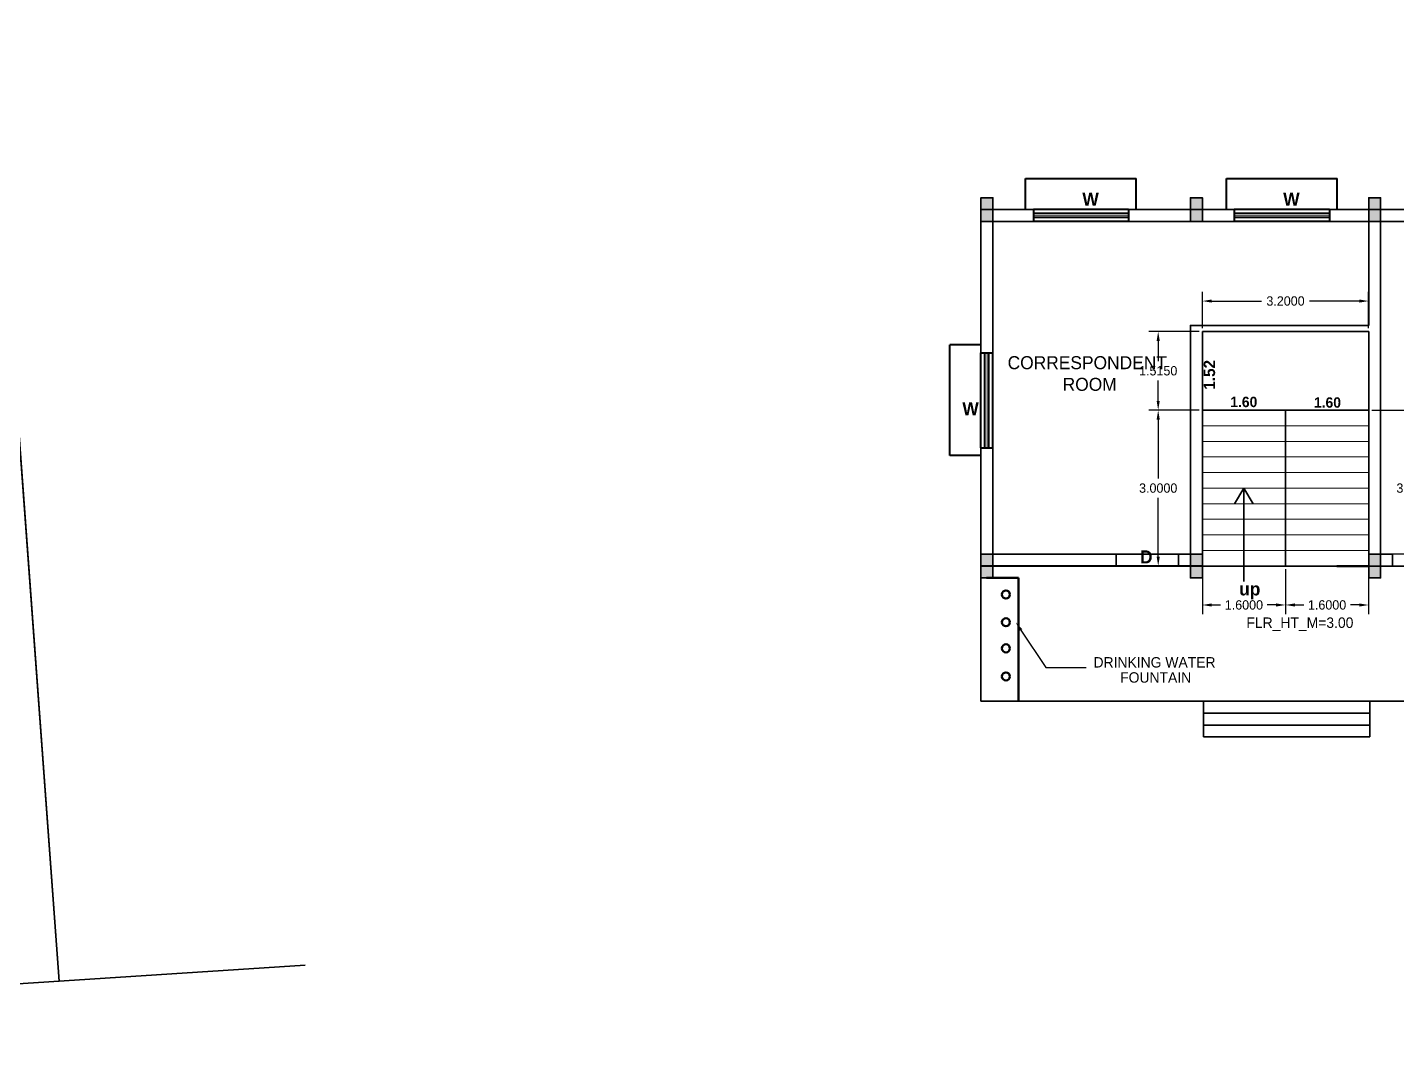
# Model space of a CAD drawing. Header units: metres. Extents: x 6102588 to 6102903, y -6660468 to -6660379.
# Drawn here: x 6102700.28 to 6102726.62, y -6660446.6 to -6660427.12 of the extents above; entities that cross this region are included whole.
import ezdxf
from ezdxf import colors
from ezdxf.entities.mleader import LeaderData, LeaderLine
from ezdxf.math import Vec2, Vec3

# ---------------------------------------------------------------- set-up
doc = ezdxf.new("R2010")
doc.units = ezdxf.units.M
doc.header["$LTSCALE"] = 500
doc.header["$MEASUREMENT"] = 0
doc.linetypes.add('A3-MM_PS$0$HIDDEN', pattern=[0.375, 0.25, -0.125])
doc.linetypes.add('DASHED2', pattern=[0.375, 0.25, -0.125])
doc.layers.get('0').update_dxf_attribs({"linetype": 'CONTINUOUS'})
doc.layers.get('Defpoints').update_dxf_attribs({"linetype": 'CONTINUOUS'})
for name, color, linetype in [('BLK_1_FLR_0_AC_ROOM_1', 117, 'CONTINUOUS'), ('BLK_1_FLR_0_CARPET_AREA', 3, 'CONTINUOUS'), ('BLK_1_FLR_0_REGULAR_ROOM_1', 117, 'CONTINUOUS'), ('BLK_1_FLR_0_STAIR_1', 1, 'CONTINUOUS'), ('ROAD_WIDTH', 1, 'CONTINUOUS')]:
    doc.layers.add(name, color=color, linetype=linetype)
doc.layers.add('BLK_1_FLR_0_BLT_UP_AREA', color=26, linetype='CONTINUOUS', plot=False)
for name, color, linetype, lineweight in [('BLK_1_FLR_0_STAIR_1_FLIGHT_1', 7, 'CONTINUOUS', 0), ('BLK_1_FLR_0_STAIR_1_FLIGHT_2', 7, 'CONTINUOUS', 0), ('BLK_1_FLR_0_STAIR_1_LANDING_1', 7, 'CONTINUOUS', 0)]:
    doc.layers.add(name, color=color, linetype=linetype, lineweight=lineweight)
doc.styles.add('gautham', font='arial.ttf')
doc.styles.get("Standard").update_dxf_attribs({"font": 'GOTHIC.TTF'})
doc.dimstyles.get("Standard").update_dxf_attribs({"dimtxt": 0.18, "dimasz": 0.18, "dimexe": 0.18, "dimexo": 0.0625, "dimgap": 0.09, "dimtad": 0, "dimtih": 1, "dimtoh": 1, "dimdec": 4, "dimzin": 0, "dimdsep": 46, "dimtxsty": 'Standard', "dimcen": 0.09, "dimadec": 0, "dimazin": 0, "dimtfac": 1, "dimtdec": 4, "dimtofl": 0, "dimtmove": 0, "dimatfit": 3, "dimfxl": 0, "dimtolj": 1, "dimtzin": 0, "dimarcsym": 0})

# ---------------------------------------------------------------- blocks, each defined once
blk = doc.blocks.new('*D16')
at = {"layer": 'BLK_1_FLR_0_STAIR_1_LANDING_1', "color": 0, "linetype": 'Continuous', "lineweight": -2}
for p, q in [((6102722.883, -6660432.909), (6102722.883, -6660432.206)), ((6102726.083, -6660432.909), (6102726.083, -6660432.206)), ((6102723.063, -6660432.386), (6102724.02, -6660432.386)), ((6102725.903, -6660432.386), (6102724.947, -6660432.386))]:
    blk.add_line(p, q, dxfattribs=at)
at = {"layer": 'BLK_1_FLR_0_STAIR_1_LANDING_1', "color": 0, "linetype": 'Continuous'}
for points in [[(6102723.063, -6660432.356), (6102723.063, -6660432.416), (6102722.883, -6660432.386)], [(6102725.903, -6660432.356), (6102725.903, -6660432.416), (6102726.083, -6660432.386)]]:
    blk.add_solid(points, dxfattribs=at)
at = {"layer": 'Defpoints', "color": 0, "linetype": 'Continuous'}
for p in [(6102722.883, -6660432.386), (6102722.883, -6660432.972), (6102726.083, -6660432.972)]:
    blk.add_point(p, dxfattribs=at)
at = {"layer": 'BLK_1_FLR_0_STAIR_1_LANDING_1', "color": 0, "linetype": 'Continuous', "insert": (6102724.483, -6660432.386), "char_height": 0.18, "attachment_point": 5}
blk.add_mtext('\\A1;3.2000', dxfattribs=at)
blk = doc.blocks.new('*D17')
at = {"layer": 'BLK_1_FLR_0_STAIR_1_LANDING_1', "color": 0, "linetype": 'Continuous', "lineweight": -2}
for p, q in [((6102722.821, -6660432.972), (6102721.854, -6660432.972)), ((6102722.034, -6660433.152), (6102722.034, -6660433.545)), ((6102722.034, -6660434.307), (6102722.034, -6660433.914)), ((6102722.821, -6660434.487), (6102721.854, -6660434.487))]:
    blk.add_line(p, q, dxfattribs=at)
at = {"layer": 'BLK_1_FLR_0_STAIR_1_LANDING_1', "color": 0, "linetype": 'Continuous'}
for points in [[(6102722.004, -6660433.152), (6102722.064, -6660433.152), (6102722.034, -6660432.972)], [(6102722.004, -6660434.307), (6102722.064, -6660434.307), (6102722.034, -6660434.487)]]:
    blk.add_solid(points, dxfattribs=at)
at = {"layer": 'Defpoints', "color": 0, "linetype": 'Continuous'}
for p in [(6102722.883, -6660432.972), (6102722.034, -6660434.487), (6102722.883, -6660434.487)]:
    blk.add_point(p, dxfattribs=at)
at = {"layer": 'BLK_1_FLR_0_STAIR_1_LANDING_1', "color": 0, "linetype": 'Continuous', "insert": (6102722.034, -6660433.729), "char_height": 0.18, "attachment_point": 5}
blk.add_mtext('\\A1;1.5150', dxfattribs=at)
blk = doc.blocks.new('*D18')
at = {"layer": 'BLK_1_FLR_0_STAIR_1_FLIGHT_1', "color": 0, "linetype": 'Continuous', "lineweight": -2}
for p, q in [((6102722.821, -6660434.487), (6102721.854, -6660434.487)), ((6102722.034, -6660434.667), (6102722.034, -6660435.802)), ((6102722.034, -6660437.307), (6102722.034, -6660436.171)), ((6102722.821, -6660437.487), (6102721.854, -6660437.487))]:
    blk.add_line(p, q, dxfattribs=at)
at = {"layer": 'BLK_1_FLR_0_STAIR_1_FLIGHT_1', "color": 0, "linetype": 'Continuous'}
for points in [[(6102722.004, -6660434.667), (6102722.064, -6660434.667), (6102722.034, -6660434.487)], [(6102722.004, -6660437.307), (6102722.064, -6660437.307), (6102722.034, -6660437.487)]]:
    blk.add_solid(points, dxfattribs=at)
at = {"layer": 'Defpoints', "color": 0, "linetype": 'Continuous'}
for p in [(6102722.883, -6660434.487), (6102722.034, -6660437.487), (6102722.883, -6660437.487)]:
    blk.add_point(p, dxfattribs=at)
at = {"layer": 'BLK_1_FLR_0_STAIR_1_FLIGHT_1', "color": 0, "linetype": 'Continuous', "insert": (6102722.034, -6660435.987), "char_height": 0.18, "attachment_point": 5}
blk.add_mtext('\\A1;3.0000', dxfattribs=at)
blk = doc.blocks.new('*D19')
at = {"layer": 'BLK_1_FLR_0_STAIR_1_FLIGHT_2', "color": 0, "linetype": 'Continuous', "lineweight": -2}
for p, q in [((6102726.146, -6660434.487), (6102727.165, -6660434.487)), ((6102726.985, -6660434.667), (6102726.985, -6660435.802)), ((6102726.985, -6660437.307), (6102726.985, -6660436.171)), ((6102726.146, -6660437.487), (6102727.165, -6660437.487))]:
    blk.add_line(p, q, dxfattribs=at)
at = {"layer": 'BLK_1_FLR_0_STAIR_1_FLIGHT_2', "color": 0, "linetype": 'Continuous'}
for points in [[(6102726.955, -6660434.667), (6102727.015, -6660434.667), (6102726.985, -6660434.487)], [(6102726.955, -6660437.307), (6102727.015, -6660437.307), (6102726.985, -6660437.487)]]:
    blk.add_solid(points, dxfattribs=at)
at = {"layer": 'Defpoints', "color": 0, "linetype": 'Continuous'}
for p in [(6102726.083, -6660434.487), (6102726.083, -6660437.487), (6102726.985, -6660437.487)]:
    blk.add_point(p, dxfattribs=at)
at = {"layer": 'BLK_1_FLR_0_STAIR_1_FLIGHT_2', "color": 0, "linetype": 'Continuous', "insert": (6102726.985, -6660435.987), "char_height": 0.18, "attachment_point": 5}
blk.add_mtext('\\A1;3.0000', dxfattribs=at)
blk = doc.blocks.new('*D20')
at = {"layer": 'BLK_1_FLR_0_STAIR_1_FLIGHT_1', "color": 0, "linetype": 'Continuous', "lineweight": -2}
for p, q in [((6102722.883, -6660437.549), (6102722.883, -6660438.416)), ((6102724.483, -6660437.549), (6102724.483, -6660438.416)), ((6102723.063, -6660438.236), (6102723.233, -6660438.236)), ((6102724.303, -6660438.236), (6102724.133, -6660438.236))]:
    blk.add_line(p, q, dxfattribs=at)
at = {"layer": 'BLK_1_FLR_0_STAIR_1_FLIGHT_1', "color": 0, "linetype": 'Continuous'}
for points in [[(6102723.063, -6660438.206), (6102723.063, -6660438.266), (6102722.883, -6660438.236)], [(6102724.303, -6660438.206), (6102724.303, -6660438.266), (6102724.483, -6660438.236)]]:
    blk.add_solid(points, dxfattribs=at)
at = {"layer": 'Defpoints', "color": 0, "linetype": 'Continuous'}
for p in [(6102722.883, -6660437.487), (6102724.483, -6660437.487), (6102724.483, -6660438.236)]:
    blk.add_point(p, dxfattribs=at)
at = {"layer": 'BLK_1_FLR_0_STAIR_1_FLIGHT_1', "color": 0, "linetype": 'Continuous', "insert": (6102723.683, -6660438.236), "char_height": 0.18, "attachment_point": 5}
blk.add_mtext('\\A1;1.6000', dxfattribs=at)
blk = doc.blocks.new('*D21')
at = {"layer": 'BLK_1_FLR_0_STAIR_1_FLIGHT_2', "color": 0, "linetype": 'Continuous', "lineweight": -2}
for p, q in [((6102724.483, -6660437.549), (6102724.483, -6660438.416)), ((6102726.083, -6660437.549), (6102726.083, -6660438.416)), ((6102724.663, -6660438.236), (6102724.833, -6660438.236)), ((6102725.903, -6660438.236), (6102725.733, -6660438.236))]:
    blk.add_line(p, q, dxfattribs=at)
at = {"layer": 'BLK_1_FLR_0_STAIR_1_FLIGHT_2', "color": 0, "linetype": 'Continuous'}
for points in [[(6102724.663, -6660438.206), (6102724.663, -6660438.266), (6102724.483, -6660438.236)], [(6102725.903, -6660438.206), (6102725.903, -6660438.266), (6102726.083, -6660438.236)]]:
    blk.add_solid(points, dxfattribs=at)
at = {"layer": 'Defpoints', "color": 0, "linetype": 'Continuous'}
for p in [(6102724.483, -6660437.487), (6102726.083, -6660437.487), (6102726.083, -6660438.236)]:
    blk.add_point(p, dxfattribs=at)
at = {"layer": 'BLK_1_FLR_0_STAIR_1_FLIGHT_2', "color": 0, "linetype": 'Continuous', "insert": (6102725.283, -6660438.236), "char_height": 0.18, "attachment_point": 5}
blk.add_mtext('\\A1;1.6000', dxfattribs=at)

msp = doc.modelspace()

# ---------------------------------------------------------------- hatches: boundary and pattern name
at = {"linetype": 'ByBlock', "lineweight": 35}
h = msp.add_hatch(color=256, dxfattribs=at)
h.dxf.hatch_style = 1
h.paths.add_polyline_path([(6102718.85324, -6660430.39657), (6102718.62324, -6660430.39657), (6102718.62324, -6660430.85657), (6102718.85324, -6660430.85657)])
h = msp.add_hatch(color=256, dxfattribs=at)
h.dxf.hatch_style = 1
h.paths.add_polyline_path([(6102722.88324, -6660430.39657), (6102722.65324, -6660430.39657), (6102722.65324, -6660430.85657), (6102722.88324, -6660430.85657)])
h = msp.add_hatch(color=256, dxfattribs=at)
h.dxf.hatch_style = 1
h.paths.add_polyline_path([(6102726.31324, -6660430.39657), (6102726.08324, -6660430.39657), (6102726.08324, -6660430.85657), (6102726.31324, -6660430.85657)])
h = msp.add_hatch(color=256, dxfattribs=at)
h.dxf.hatch_style = 1
h.paths.add_polyline_path([(6102718.85324, -6660437.25657), (6102718.62324, -6660437.25657), (6102718.62324, -6660437.71657), (6102718.85324, -6660437.71657)])
h = msp.add_hatch(color=256, dxfattribs=at)
h.dxf.hatch_style = 1
h.paths.add_polyline_path([(6102722.88324, -6660437.25657), (6102722.65324, -6660437.25657), (6102722.65324, -6660437.71657), (6102722.88324, -6660437.71657)])
h = msp.add_hatch(color=256, dxfattribs=at)
h.dxf.hatch_style = 1
h.paths.add_polyline_path([(6102726.31324, -6660437.25657), (6102726.08324, -6660437.25657), (6102726.08324, -6660437.71657), (6102726.31324, -6660437.71657)])

# ---------------------------------------------------------------- linework, layer by layer
at = {"linetype": 'Continuous', "lineweight": 35}
msp.add_line((6102700.8912, -6660445.4754), (6102696.14377, -6660380.96322), dxfattribs=at)
at = {"linetype": 'DASHED2', "lineweight": 40}
for p, q in [((6102719.48302, -6660430.02657), (6102721.61302, -6660430.02657)), ((6102719.48302, -6660430.62657), (6102719.48302, -6660430.02657)), ((6102721.61302, -6660430.62657), (6102721.61302, -6660430.02657)), ((6102723.34725, -6660430.02657), (6102725.47725, -6660430.02657)), ((6102723.34725, -6660430.62657), (6102723.34725, -6660430.02657)), ((6102725.47725, -6660430.62657), (6102725.47725, -6660430.02657)), ((6102718.02324, -6660435.36029), (6102718.02324, -6660433.23029)), ((6102718.62324, -6660433.23029), (6102718.02324, -6660433.23029)), ((6102718.62324, -6660435.36029), (6102718.02324, -6660435.36029))]:
    msp.add_line(p, q, dxfattribs=at)
at = {"color": 0, "lineweight": 35}
for p, q in [((6102718.62324, -6660430.62657), (6102755.24324, -6660430.62657)), ((6102718.62324, -6660437.48657), (6102718.62324, -6660430.62657)), ((6102718.85324, -6660430.85657), (6102722.65324, -6660430.85657)), ((6102718.85324, -6660430.85657), (6102722.65324, -6660430.85657)), ((6102718.85324, -6660437.25657), (6102718.85324, -6660430.85657)), ((6102722.88324, -6660430.85657), (6102726.08324, -6660430.85657)), ((6102722.88324, -6660430.85657), (6102726.08324, -6660430.85657)), ((6102722.88324, -6660430.85657), (6102726.08324, -6660430.85657)), ((6102726.08324, -6660430.85657), (6102726.08324, -6660432.85657)), ((6102726.08324, -6660432.85657), (6102726.08324, -6660430.85657)), ((6102726.31324, -6660430.85657), (6102732.41324, -6660430.85657)), ((6102726.31324, -6660430.85657), (6102732.41324, -6660430.85657)), ((6102726.31324, -6660430.85657), (6102726.31324, -6660437.25657)), ((6102722.65324, -6660432.85657), (6102722.65324, -6660437.25657)), ((6102722.65324, -6660432.85657), (6102726.08324, -6660432.85657)), ((6102722.88324, -6660432.97157), (6102722.88324, -6660437.48657)), ((6102722.88324, -6660432.97157), (6102726.08324, -6660432.97157)), ((6102722.88324, -6660432.97157), (6102726.08324, -6660432.97157)), ((6102726.08324, -6660432.97157), (6102726.08324, -6660437.48657)), ((6102726.08324, -6660437.48657), (6102726.08324, -6660432.97157)), ((6102722.88324, -6660434.48657), (6102726.08324, -6660434.48657)), ((6102724.48324, -6660434.48657), (6102724.48324, -6660437.48657)), ((6102721.22324, -6660437.25657), (6102718.85324, -6660437.25657)), ((6102721.22324, -6660437.25657), (6102721.22324, -6660437.48657)), ((6102722.65324, -6660437.25657), (6102722.42324, -6660437.25657)), ((6102722.42324, -6660437.25657), (6102722.42324, -6660437.48657)), ((6102726.54324, -6660437.25657), (6102726.31324, -6660437.25657)), ((6102726.54324, -6660437.25657), (6102726.54324, -6660437.48657)), ((6102718.62324, -6660437.48657), (6102718.62324, -6660440.08657)), ((6102722.88324, -6660437.48657), (6102724.48324, -6660437.48657)), ((6102738.97324, -6660437.48657), (6102726.08324, -6660437.48657)), ((6102718.62324, -6660440.08657), (6102726.10517, -6660440.08657)), ((6102722.90517, -6660440.08657), (6102722.90517, -6660440.77657)), ((6102738.97324, -6660440.08657), (6102726.08324, -6660440.08657)), ((6102726.10517, -6660440.08657), (6102726.10517, -6660440.77657)), ((6102722.90517, -6660440.31657), (6102726.10517, -6660440.31657)), ((6102722.90517, -6660440.54657), (6102726.10517, -6660440.54657)), ((6102722.90517, -6660440.77657), (6102726.10517, -6660440.77657))]:
    msp.add_line(p, q, dxfattribs=at)
at = {"lineweight": 40, "ltscale": 1.2}
for p, q in [((6102721.46302, -6660430.62656), (6102719.63302, -6660430.62657)), ((6102719.63302, -6660430.62657), (6102719.63302, -6660430.85656)), ((6102721.46302, -6660430.62656), (6102721.46302, -6660430.85656)), ((6102725.32725, -6660430.62656), (6102723.49725, -6660430.62657)), ((6102723.49725, -6660430.62657), (6102723.49725, -6660430.85656)), ((6102725.32725, -6660430.62656), (6102725.32725, -6660430.85656)), ((6102721.46302, -6660430.70338), (6102719.63302, -6660430.70338)), ((6102721.46302, -6660430.77997), (6102719.63302, -6660430.77997)), ((6102721.46302, -6660430.85656), (6102719.63302, -6660430.85657)), ((6102725.32725, -6660430.70338), (6102723.49725, -6660430.70338)), ((6102725.32725, -6660430.77997), (6102723.49725, -6660430.77997)), ((6102725.32725, -6660430.85656), (6102723.49725, -6660430.85657)), ((6102718.62324, -6660435.21029), (6102718.62324, -6660433.38029)), ((6102718.62324, -6660433.38029), (6102718.85324, -6660433.38029)), ((6102718.70005, -6660435.21029), (6102718.70005, -6660433.38029)), ((6102718.77665, -6660435.21029), (6102718.77665, -6660433.38029)), ((6102718.85324, -6660435.21029), (6102718.85324, -6660433.38029)), ((6102718.62324, -6660435.21029), (6102718.85324, -6660435.21029))]:
    msp.add_line(p, q, dxfattribs=at)
at = {"linetype": 'ByBlock', "lineweight": 35}
for q in [(6102723.50344, -6660436.28657), (6102723.68324, -6660437.78409), (6102723.86304, -6660436.28657)]:
    msp.add_line((6102723.68324, -6660435.98657), q, dxfattribs=at)
at = {"linetype": 'ByBlock', "lineweight": 40}
msp.add_line((6102722.88324, -6660437.48657), (6102718.62324, -6660437.48657), dxfattribs=at)
at = {"linetype": 'ByBlock', "lineweight": 50}
for p, q in [((6102718.73324, -6660437.71657), (6102719.34821, -6660437.71657)), ((6102719.34821, -6660437.71657), (6102719.34821, -6660440.08657)), ((6102726.08324, -6660437.48657), (6102725.46827, -6660437.48657))]:
    msp.add_line(p, q, dxfattribs=at)
at = {"color": 0, "linetype": 'A3-MM_PS$0$HIDDEN', "lineweight": 35}
msp.add_line((6102724.48324, -6660437.48657), (6102726.08324, -6660437.48657), dxfattribs=at)
at = {"linetype": 'ByBlock', "lineweight": 35}
for points in [[(6102718.62324, -6660430.85657), (6102718.85324, -6660430.85657), (6102718.85324, -6660430.39657), (6102718.62324, -6660430.39657), (6102718.62324, -6660430.85657)], [(6102722.65324, -6660430.85657), (6102722.88324, -6660430.85657), (6102722.88324, -6660430.39657), (6102722.65324, -6660430.39657), (6102722.65324, -6660430.85657)], [(6102726.08324, -6660430.85657), (6102726.31324, -6660430.85657), (6102726.31324, -6660430.39657), (6102726.08324, -6660430.39657), (6102726.08324, -6660430.85657)], [(6102718.62324, -6660437.25657), (6102718.85324, -6660437.25657), (6102718.85324, -6660437.71657), (6102718.62324, -6660437.71657), (6102718.62324, -6660437.25657)], [(6102722.65324, -6660437.25657), (6102722.88324, -6660437.25657), (6102722.88324, -6660437.71657), (6102722.65324, -6660437.71657), (6102722.65324, -6660437.25657)], [(6102726.08324, -6660437.25657), (6102726.31324, -6660437.25657), (6102726.31324, -6660437.71657), (6102726.08324, -6660437.71657), (6102726.08324, -6660437.25657)]]:
    msp.add_lwpolyline(points, dxfattribs=at)
at = {"lineweight": 40, "ltscale": 1.2, "const_width": 0.01277}
for points in [[(6102721.46302, -6660430.74167), (6102719.63302, -6660430.74167)], [(6102725.32725, -6660430.74167), (6102723.49725, -6660430.74167)], [(6102718.73835, -6660435.21029), (6102718.73835, -6660433.38029)]]:
    msp.add_lwpolyline(points, dxfattribs=at)
at = {"linetype": 'Continuous', "lineweight": 35}
msp.add_lwpolyline([(6102686.88724, -6660446.37858), (6102695.6602, -6660445.81277), (6102696.00658, -6660446.6022), (6102696.49077, -6660444.94744), (6102696.83715, -6660445.73687), (6102705.62479, -6660445.17011)], dxfattribs=at)
at = {"color": 0, "lineweight": 50}
for centre in [(6102719.10433, -6660438.03426), (6102719.10433, -6660438.56792), (6102719.10433, -6660439.07065), (6102719.10433, -6660439.61204)]:
    msp.add_circle(centre, 0.07734, dxfattribs=at)
at = {"layer": 'BLK_1_FLR_0_AC_ROOM_1', "color": 3, "linetype": 'ByBlock'}
msp.add_lwpolyline([(6102718.85324, -6660430.85657), (6102726.08324, -6660430.85657), (6102726.08324, -6660432.85657), (6102722.65324, -6660432.85657), (6102722.65324, -6660437.25657), (6102722.42324, -6660437.25657), (6102722.42324, -6660437.25657), (6102721.22324, -6660437.25657), (6102721.22324, -6660437.25657), (6102718.85324, -6660437.25657)], close=True, dxfattribs=at)
at = {"layer": 'BLK_1_FLR_0_BLT_UP_AREA', "color": 24, "linetype": 'ByBlock', "lineweight": 35}
msp.add_lwpolyline([(6102718.62324, -6660430.62657), (6102755.24324, -6660430.62657), (6102755.24324, -6660444.99657), (6102748.41324, -6660444.99657), (6102748.41324, -6660440.08657), (6102718.62324, -6660440.08657)], close=True, dxfattribs=at)
at = {"layer": 'BLK_1_FLR_0_CARPET_AREA', "color": 3, "linetype": 'ByBlock', "lineweight": 35}
msp.add_lwpolyline([(6102718.85324, -6660430.85657), (6102726.08324, -6660430.85657), (6102726.08324, -6660432.85657), (6102722.65324, -6660432.85657), (6102722.65324, -6660437.25657), (6102722.42324, -6660437.25657), (6102722.42324, -6660437.25657), (6102721.22324, -6660437.25657), (6102721.22324, -6660437.25657), (6102718.85324, -6660437.25657)], close=True, dxfattribs=at)
at = {"layer": 'BLK_1_FLR_0_CARPET_AREA', "color": 3, "linetype": 'ByBlock'}
msp.add_lwpolyline([(6102726.31324, -6660430.85657), (6102732.41324, -6660430.85657), (6102732.41324, -6660437.25657), (6102732.18324, -6660437.25657), (6102732.18324, -6660437.25657), (6102730.98324, -6660437.25657), (6102730.98324, -6660437.25657), (6102727.74324, -6660437.25657), (6102727.74324, -6660437.25657), (6102726.54324, -6660437.25657), (6102726.54324, -6660437.25657), (6102726.31324, -6660437.25657)], close=True, dxfattribs=at)
at = {"layer": 'BLK_1_FLR_0_REGULAR_ROOM_1', "color": 3, "linetype": 'ByBlock'}
msp.add_lwpolyline([(6102726.31324, -6660430.85657), (6102732.41324, -6660430.85657), (6102732.41324, -6660437.25657), (6102732.18324, -6660437.25657), (6102732.18324, -6660437.25657), (6102730.98324, -6660437.25657), (6102730.98324, -6660437.25657), (6102727.74324, -6660437.25657), (6102727.74324, -6660437.25657), (6102726.54324, -6660437.25657), (6102726.54324, -6660437.25657), (6102726.31324, -6660437.25657)], close=True, dxfattribs=at)
at = {"layer": 'BLK_1_FLR_0_STAIR_1', "linetype": 'Continuous'}
msp.add_lwpolyline([(6102722.88324, -6660432.97157), (6102726.08324, -6660432.97157), (6102726.08324, -6660437.48657), (6102722.88324, -6660437.48657)], close=True, dxfattribs=at)
at = {"layer": 'BLK_1_FLR_0_STAIR_1_FLIGHT_1', "linetype": 'Continuous'}
for p, q in [((6102722.88324, -6660434.48657), (6102724.48324, -6660434.48657)), ((6102722.88324, -6660434.78657), (6102724.48324, -6660434.78657)), ((6102722.88324, -6660435.08657), (6102724.48324, -6660435.08657)), ((6102722.88324, -6660435.38657), (6102724.48324, -6660435.38657)), ((6102722.88324, -6660435.68657), (6102724.48324, -6660435.68657)), ((6102722.88324, -6660435.98657), (6102724.48324, -6660435.98657)), ((6102722.88324, -6660436.28657), (6102724.48324, -6660436.28657)), ((6102722.88324, -6660436.58657), (6102724.48324, -6660436.58657)), ((6102722.88324, -6660436.88657), (6102724.48324, -6660436.88657)), ((6102722.88324, -6660437.18657), (6102724.48324, -6660437.18657)), ((6102722.88324, -6660437.48657), (6102724.48324, -6660437.48657))]:
    msp.add_line(p, q, dxfattribs=at)
msp.add_lwpolyline([(6102722.88324, -6660434.48657), (6102724.48324, -6660434.48657), (6102724.48324, -6660437.48657), (6102722.88324, -6660437.48657)], close=True, dxfattribs=at)
at = {"layer": 'BLK_1_FLR_0_STAIR_1_FLIGHT_2', "linetype": 'Continuous'}
for p, q in [((6102724.48324, -6660434.48657), (6102726.08324, -6660434.48657)), ((6102724.48324, -6660434.78657), (6102726.08324, -6660434.78657)), ((6102724.48324, -6660435.08657), (6102726.08324, -6660435.08657)), ((6102724.48324, -6660435.38657), (6102726.08324, -6660435.38657)), ((6102724.48324, -6660435.68657), (6102726.08324, -6660435.68657)), ((6102724.48324, -6660435.98657), (6102726.08324, -6660435.98657)), ((6102724.48324, -6660436.28657), (6102726.08324, -6660436.28657)), ((6102724.48324, -6660436.58657), (6102726.08324, -6660436.58657)), ((6102724.48324, -6660436.88657), (6102726.08324, -6660436.88657)), ((6102724.48324, -6660437.18657), (6102726.08324, -6660437.18657)), ((6102724.48324, -6660437.48657), (6102726.08324, -6660437.48657))]:
    msp.add_line(p, q, dxfattribs=at)
msp.add_lwpolyline([(6102724.48324, -6660434.48657), (6102726.08324, -6660434.48657), (6102726.08324, -6660437.48657), (6102724.48324, -6660437.48657)], close=True, dxfattribs=at)
at = {"layer": 'BLK_1_FLR_0_STAIR_1_LANDING_1', "linetype": 'Continuous'}
msp.add_lwpolyline([(6102722.88324, -6660432.97157), (6102726.08324, -6660432.97157), (6102726.08324, -6660434.48657), (6102722.88324, -6660434.48657)], close=True, dxfattribs=at)
at = {"layer": 'ROAD_WIDTH'}
msp.add_lwpolyline([(6102696.14377, -6660380.96322), (6102685.76552, -6660381.64083), (6102690.51234, -6660446.14478), (6102700.8912, -6660445.4754)], close=True, dxfattribs=at)

# ---------------------------------------------------------------- texts
at = {"color": 0, "linetype": 'ByBlock', "lineweight": 50}
msp.add_text('DRINKING WATER ', height=0.2, dxfattribs=at).set_placement((6102720.78933, -6660439.43979))
at = {"linetype": 'ByBlock', "lineweight": 40, "char_height": 0.25, "width": 0.1997956, "attachment_point": 1, "style": 'gautham'}
for s, insert in [('{\\fComic Sans MS|b1|i0|c0|p66;W}', (6102720.57502, -6660430.30304)), ('{\\fComic Sans MS|b1|i0|c0|p66;W}', (6102724.43924, -6660430.30304)), ('{\\fComic Sans MS|b1|i0|c0|p66;W}', (6102718.26579, -6660434.33369)), ('{\\fComic Sans MS|b1|i0|c0|p66;D}', (6102721.68393, -6660437.18558)), ('{\\fComic Sans MS|b1|i0|c0|p66;up}', (6102723.59091, -6660437.80238))]:
    msp.add_mtext(s, dxfattribs=dict(at, insert=insert))
at = {"color": 0, "linetype": 'ByBlock', "lineweight": 40, "insert": (6102720.66913, -6660433.7824), "char_height": 0.25, "width": 3.0933275, "attachment_point": 5}
msp.add_mtext('CORRESPONDENT\\P ROOM', dxfattribs=at)
at = {"linetype": 'ByBlock', "lineweight": 50, "insert": (6102722.90838, -6660434.13286), "char_height": 0.22, "width": 0.7692828, "attachment_point": 1, "rotation": 90, "style": 'gautham'}
msp.add_mtext('{\\fComic Sans MS|b1|i0|c0|p66;\\W0.49222;\\C7; \\W1;1.52}', dxfattribs=at)
msp.add_mtext('{\\fComic Sans MS|b1|i0|c0|p66;\\W0.49222;\\C7; \\W1;1.52}', dxfattribs=at)
at = {"linetype": 'ByBlock', "lineweight": 50, "char_height": 0.2, "width": 0.1997956, "attachment_point": 1, "style": 'gautham'}
for insert in [(6102723.42018, -6660434.22791), (6102723.42018, -6660434.22791), (6102725.03021, -6660434.23889), (6102725.03021, -6660434.23889)]:
    msp.add_mtext('{\\fComic Sans MS|b1|i0|c0|p66;1.60}', dxfattribs=dict(at, insert=insert))
at = {"lineweight": 50, "insert": (6102721.30202, -6660439.53117), "char_height": 0.2, "width": 1.6467524, "attachment_point": 1}
msp.add_mtext('FOUNTAIN', dxfattribs=at)
at = {"layer": 'BLK_1_FLR_0_STAIR_1', "linetype": 'Continuous', "insert": (6102724.76004, -6660438.47671), "char_height": 0.2, "width": 2.4, "attachment_point": 2}
msp.add_mtext('FLR_HT_M=3.00', dxfattribs=at)

# ---------------------------------------------------------------- dimensions: what is measured, and where the dimension line sits
at = {"layer": 'BLK_1_FLR_0_STAIR_1_FLIGHT_1', "color": 1, "linetype": 'Continuous'}
dim = msp.add_aligned_dim(p1=(6102722.88324, -6660434.48657), p2=(6102722.88324, -6660437.48657), distance=-0.84884, dimstyle='Standard', dxfattribs=at)
dim.commit()
dim.dimension.update_dxf_attribs({"geometry": '*D18', "text_midpoint": (6102722.0344, -6660435.98657)})
at = {"layer": 'BLK_1_FLR_0_STAIR_1_FLIGHT_1', "color": 2, "linetype": 'Continuous'}
dim = msp.add_aligned_dim(p1=(6102722.88324, -6660437.48657), p2=(6102724.48324, -6660437.48657), distance=-0.7491, dimstyle='Standard', dxfattribs=at)
dim.commit()
dim.dimension.update_dxf_attribs({"geometry": '*D20', "text_midpoint": (6102723.68324, -6660438.23566)})
at = {"layer": 'BLK_1_FLR_0_STAIR_1_FLIGHT_2', "color": 1, "linetype": 'Continuous'}
dim = msp.add_aligned_dim(p1=(6102726.08324, -6660434.48657), p2=(6102726.08324, -6660437.48657), distance=0.90214, dimstyle='Standard', dxfattribs=at)
dim.commit()
dim.dimension.update_dxf_attribs({"geometry": '*D19', "text_midpoint": (6102726.98538, -6660435.98657)})
at = {"layer": 'BLK_1_FLR_0_STAIR_1_FLIGHT_2', "color": 2, "linetype": 'Continuous'}
dim = msp.add_aligned_dim(p1=(6102724.48324, -6660437.48657), p2=(6102726.08324, -6660437.48657), distance=-0.7491, dimstyle='Standard', dxfattribs=at)
dim.commit()
dim.dimension.update_dxf_attribs({"geometry": '*D21', "text_midpoint": (6102725.28324, -6660438.23566)})
at = {"layer": 'BLK_1_FLR_0_STAIR_1_LANDING_1', "color": 1, "linetype": 'Continuous'}
dim = msp.add_aligned_dim(p1=(6102726.08324, -6660432.97157), p2=(6102722.88324, -6660432.97157), distance=-0.58575, dimstyle='Standard', dxfattribs=at)
dim.commit()
dim.dimension.update_dxf_attribs({"geometry": '*D16', "text_midpoint": (6102724.48324, -6660432.38582)})
at = {"layer": 'BLK_1_FLR_0_STAIR_1_LANDING_1', "color": 2, "linetype": 'Continuous'}
dim = msp.add_aligned_dim(p1=(6102722.88324, -6660432.97157), p2=(6102722.88324, -6660434.48657), distance=-0.84884, dimstyle='Standard', dxfattribs=at)
dim.commit()
dim.dimension.update_dxf_attribs({"geometry": '*D17', "text_midpoint": (6102722.0344, -6660433.72907)})

# ---------------------------------------------------------------- leaders
at = {"linetype": 'ByBlock', "lineweight": 50}
ml = msp.add_multileader_mtext('Standard', dxfattribs=at)
ml.set_content('', color=256)
ml.set_leader_properties()
ml.build(insert=Vec2(0, 0))
ml.multileader.update_dxf_attribs({"text_right_attachment_type": 6, "dogleg_length": 0.36, "arrow_head_size": 0.18})
ctx = ml.context
ctx.base_point, ctx.char_height, ctx.arrow_head_size, ctx.landing_gap_size, ctx.plane_origin = Vec3(6102720.64972, -6660439.44164), 0.18, 0.18, 0.09, Vec3(6102718.41212, -6660438.49894)
ctx.right_attachment = 6
notes = []
notes.append((ctx, [(0, (1, 1, 0), (6102719.87407, -6660439.44164), (1, 0), 0.77565, [(0, [(6102719.29363, -6660438.56846)], 0, [])])]))
ctx.mtext.insert, ctx.mtext.flow_direction = Vec3(6102720.73972, -6660439.35164), 5
for ctx, leaders in notes:
    for number, flags, end, landing, length, lines in leaders:
        leader = LeaderData()
        leader.index, (leader.has_last_leader_line, leader.has_dogleg_vector, leader.attachment_direction) = number, flags
        leader.last_leader_point, leader.dogleg_vector, leader.dogleg_length = Vec3(end), Vec3(landing), length
        for number, points, colour, breaks in lines:
            line = LeaderLine()
            line.index, line.vertices, line.color, line.breaks = number, Vec3.list(points), colors.encode_raw_color(colour), breaks
            leader.lines.append(line)
        ctx.leaders.append(leader)

doc.saveas('drawing.dxf')
